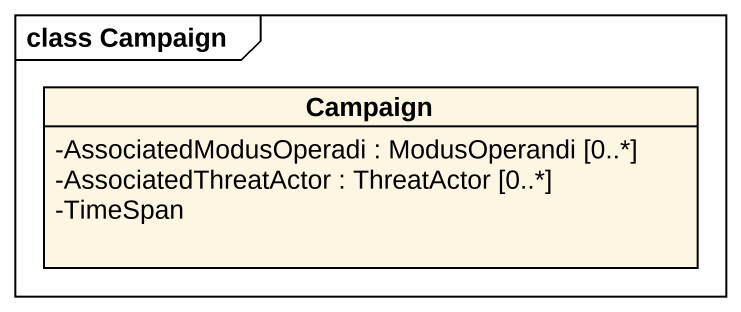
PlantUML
@startuml
mainframe class Campaign
hide circle
hide empty members
skinparam classAttributeIconSize 0
class Campaign {
  -AssociatedModusOperadi : ModusOperandi [0..*]
  -AssociatedThreatActor : ThreatActor [0..*]
  -TimeSpan
}
@enduml
